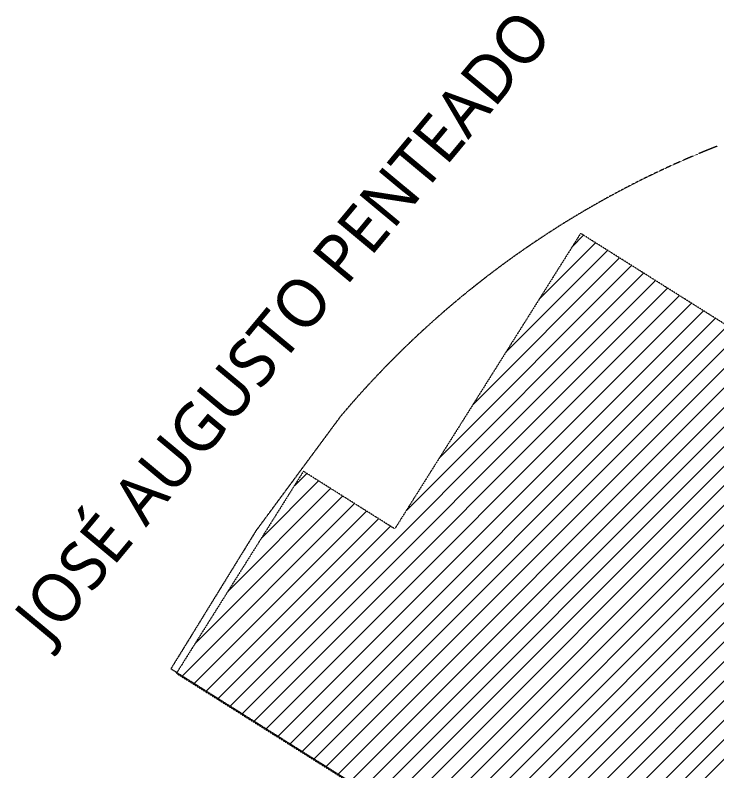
# Model space of a CAD drawing. Header units: centimetres. Extents: x -1984 to 34419, y -3196 to 88064.
# Drawn here: x 19204 to 21999, y 394 to 3403 of the extents above; entities that cross this region are included whole.
import ezdxf

# ---------------------------------------------------------------- set-up
doc = ezdxf.new("R2010")
doc.units = ezdxf.units.CM
doc.linetypes.add('Hidden', pattern=[0.714375, 0.47625, -0.238125])
doc.linetypes.add('Hidden 0_75', pattern=[0.15, 0.075, -0.075])
doc.layers.add('A-DETL', color=7, linetype='Continuous', lineweight=18, true_color=0x00a600)
doc.layers.add('A-DETL-GENF', color=7, linetype='Continuous', lineweight=18)
doc.layers.add('G-ANNO-TEXT', color=7, linetype='Continuous', lineweight=9)
doc.styles.add('Gadugi_B', font='gadugib.ttf', dxfattribs={"height": 192.5})

msp = doc.modelspace()

# ---------------------------------------------------------------- hatches: boundary and pattern name
at = {"layer": 'A-DETL-GENF', "lineweight": 9, "true_color": 0x3a0df2}
h = msp.add_hatch(dxfattribs=at)
h.set_pattern_fill('FP_3', color=180, style=0, pattern_type=2)
h.set_pattern_definition([(45, (32087.65, 0), (-38.89087, 38.89087), [])])
h.paths.add_polyline_path([(25076.95, -2353.31), (25076.95, -1653.31), (24686.95, -1653.31), (24686.95, 416.69), (23707.04, 403.18), (23017.04, 403.18), (22480.6, 1889.33), (21456.54, 2533.85), (20716.14, 1357.45), (20352.22, 1586.49), (19846.19, 782.48), (21576.95, -306.82), (21576.95, -2353.31), (25020.49, -2353.31)], flags=0)

# ---------------------------------------------------------------- linework, layer by layer
at = {"layer": 'A-DETL', "color": 7, "linetype": 'Hidden 0_75', "lineweight": 9}
for p, q in [((21456.54, 2533.85), (20716.14, 1357.45)), ((22480.6, 1889.33), (21456.54, 2533.85)), ((20352.22, 1586.49), (19846.19, 782.48)), ((20716.14, 1357.45), (20352.22, 1586.49)), ((19846.19, 782.48), (21576.95, -306.82))]:
    msp.add_line(p, q, dxfattribs=at)
at = {"layer": 'A-DETL', "color": 7, "linetype": 'Hidden', "lineweight": 9}
for p, q in [((20500.64, 1805.85), (20162.85, 1349.31)), ((20162.85, 1349.31), (19824.45, 800.54)), ((19824.45, 800.54), (21444.5, -219.08))]:
    msp.add_line(p, q, dxfattribs=at)
msp.add_arc((23375.15, -621.22), 3762.11, 111.44875, 139.82414, dxfattribs=at)

# ---------------------------------------------------------------- texts
at = {"layer": 'G-ANNO-TEXT', "insert": (19189.01, 1018.18), "char_height": 192.5, "width": 4254.9564, "attachment_point": 1, "rotation": 50.25004, "style": 'Gadugi_B'}
msp.add_mtext('JOSÉ AUGUSTO PENTEADO', dxfattribs=at)

doc.saveas('drawing.dxf')
